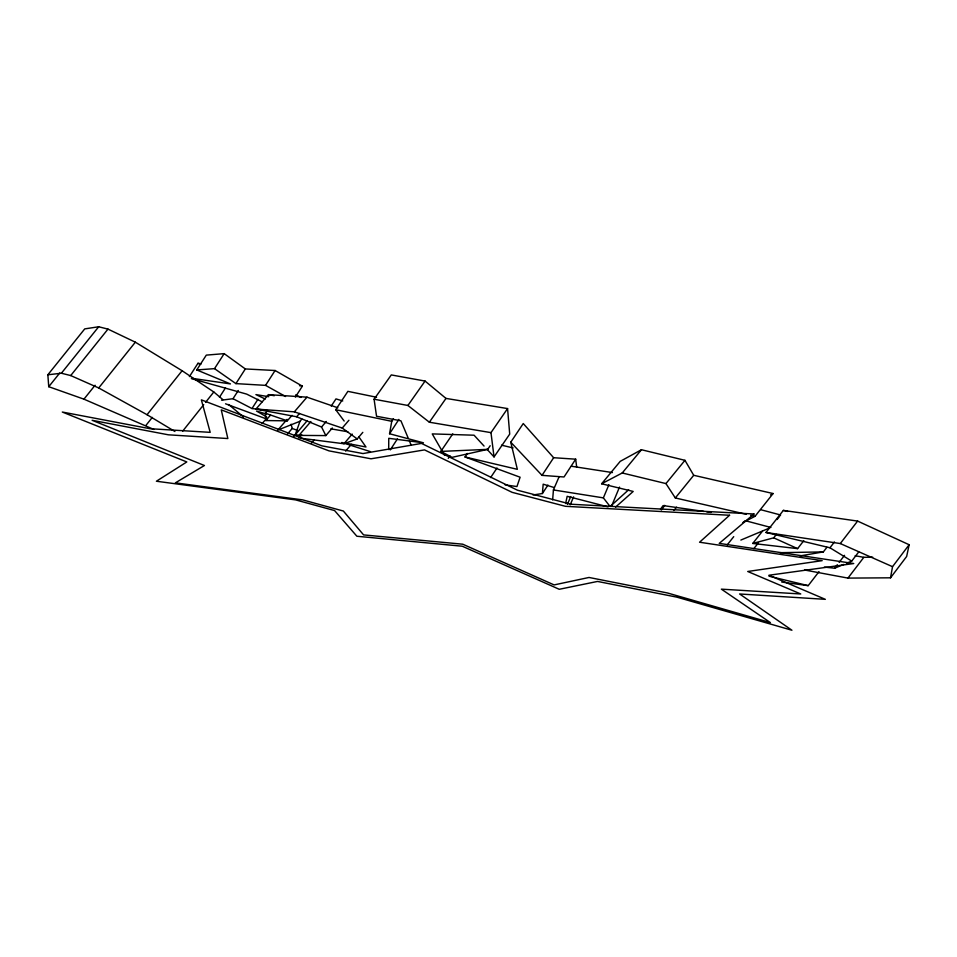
<?xml version="1.0" encoding="UTF-8"?>
<svg xmlns="http://www.w3.org/2000/svg" width="957" height="957" viewBox="0 0 957 957"><rect width="100%" height="100%" fill="white"/><g stroke="black" fill="none" stroke-linecap="round" stroke-linejoin="round"><path stroke-width="1.44" d="M388.698 449.551L388.757 438.306L423.461 442.816L389.559 433.76L391.748 421.307L393.351 418.843M552.644 499.901L553.421 489.936L559.044 476.885M533.013 494.984L542.392 493.525L543.181 484.182L554.055 487.508M804.574 570.001L847.95 578.1L890.524 577.813L892.534 566.676L909.15 544.736L857.604 521.087L783.352 510.404L765.983 532.463L829.958 547.787L851.718 561.101L858.716 551.962M565.635 503.514L567.166 496.312L608.126 506.887M909.15 544.736L906.65 556.472L890.524 577.813M301.898 419.058L299.996 421.271L295.354 434.49L298.955 435.399L325.847 435.591L332.342 427.994M611.523 506.241L619.514 487.089M610.099 506.528L603.377 497.879L608.915 484.673M570.216 504.817L573.59 496.874M567.393 504.423L570.743 496.575M219.476 397.239L225.445 387.956M245.327 368.947L224.177 353.635L206.305 355.119L196.759 369.94L214.512 368.648L235.9 383.613L245.327 368.947L275.09 370.503L302.376 386.15L295.378 397.059M221.534 400.182L233.006 398.71L238.293 390.48M235.9 383.613L265.556 385.36L275.09 370.503M233.006 398.71L251.99 408.543L257.959 399.248M189.39 376.615L197.932 363.337L200.826 363.756M214.512 368.648L224.177 353.635M390.277 449.91L397.43 438.88M389.559 433.76L398.878 419.417M575.683 459.181L564.032 476.981L542.021 475.366L510.763 442.206L523.252 423.544L553.648 457.721L575.683 459.181L576.7 467.279M542.392 493.525L547.942 485.079M542.021 475.366L553.648 457.721M344.161 421.032L335.74 409.728L347.881 391.353L376.544 397.239M331.218 406.091L335.979 398.902L342.75 400.935M490.606 477.591L497.018 467.997M452.793 433.844L440.818 451.417L452.063 457.35L487.723 449.359L490.163 445.735M505.129 484.888L516.947 486.551L520.106 477.22L465.018 456.968L467.399 453.451M448.259 458.355L449.934 455.891M487.053 449.323L494.039 456.92L509.71 434.107L507.569 408.579L445.986 398.411L425.064 381.065L391.293 374.929L374.079 399.213L376.544 416.259L400.923 420.805L408.292 438.33M494.039 456.92L490.977 432.636L507.569 408.579M374.079 399.213L407.897 405.469L429.358 422.216L445.986 398.411M407.897 405.469L425.064 381.065M660.509 509.112L663.129 505.571L703.826 511.421M661.323 509.961L664.768 505.356M847.95 578.1L863.824 557.333L872.676 557.153M824.336 567.07L834.624 568.231L837.327 564.714M839.133 562.369L844.529 555.335M829.958 547.787L834.444 541.973M765.983 532.463L840.282 543.552L857.604 521.087M781.749 582.059L808.198 585.648L819.001 571.64M800.076 555.909L823.355 551.902L826.896 547.32M777.096 519.531L779.752 516.122M762.502 531.111L752.764 543.444L797.6 548.636L803.808 540.669M752.764 543.444L773.699 537.834L776.414 534.377M753.877 548.588L758.423 542.822M727.296 544.772L733.732 536.662M743.493 522.223L755.049 516.302L773.089 493.537L693.717 475.294L684.949 460.317L641.453 449.73L620.22 461.358L601.618 483.787L633.211 491.443L615.59 507.09M153.85 429.454L83.941 399.165L48.747 386.7L47.85 374.785L61.38 373.23L70.71 375.563L98.703 387.956L147.031 414.704L182.093 370.73L213.806 391.987L222.945 399.679M145.859 425.482L152.295 417.408M182.727 431.093L203.745 404.632M205.576 402.335L213.806 391.987M70.71 375.563L107.974 329.112L135.344 342.187L182.093 370.73M83.941 399.165L95.078 385.252M98.703 387.956L135.344 342.187M47.85 374.785L84.73 328.897L98.679 326.768L107.974 329.112M48.747 386.7L59.753 372.991M61.38 373.23L98.679 326.768M673.872 510.452L676.551 507.138M601.618 483.787L622.229 472.973L665.952 483.584L675.319 497.963L693.717 475.294M665.952 483.584L684.949 460.317M622.229 472.973L641.453 449.73M300.522 438.198L343.958 443.761L352.212 434.083M345.609 451.094L351.375 444.323M343.958 443.761L357.224 438.928L362.823 432.349M337.821 407.778L306.982 397.167L268.474 394.631L255.95 409.07L294.337 411.833L342.247 428.066L348.922 420.255M299.074 438.007L301.802 434.825M325.847 435.591L321.552 427.001L326.289 421.475M311.492 443.127L314.375 439.753M255.95 409.07L296.634 416.774L299.517 413.424M287.375 434.083L292.22 428.461L291.095 424.226M293.895 436.356L307.293 420.602M298.955 435.399L310.893 421.523M287.088 419.357L277.865 430.052L299.996 421.271M294.337 411.833L306.982 397.167M267.29 411.008L265.376 413.221L265.819 420.554L287.303 420.841L292.041 415.338M262.206 423.461L266.836 418.113M265.819 420.554L270.52 415.123M611.164 505.571L628.677 489.757M742.967 522.498L745.312 520.692L770.911 527.463M770.564 494.889L773.089 493.537M740.85 540.071L769.548 528.037M834.624 568.231L843.823 564.391M846.455 563.29L851.718 561.101M440.818 451.417L487.723 449.359M780.087 552.679L823.355 551.902M251.99 408.543L261.488 409.68M264.192 410.003L266.907 410.326M706.733 511.839L711.099 512.462M191.496 378.242L230.434 383.913L196.759 369.94M571.425 466.25L612.432 472.567M553.421 489.936L603.377 497.879M299.517 385.683L302.376 386.15M268.773 396.7L255.926 394.595L265.245 399.009M429.358 422.216L490.977 432.636M330.871 428.832L347.846 431.774M855.163 555.742L863.824 557.333M268.474 394.631L274.288 395.72M344.64 442.995L365.969 446.979L358.743 436.679M335.74 409.728L391.748 421.307M675.319 497.963L746.352 514.304M750.695 515.297L755.049 516.302M501.54 445.184L513.131 447.924M465.018 456.968L517.342 469.325L510.763 442.206M783.352 510.404L787.695 511.445M768.985 576.174L808.198 585.648M760.791 509.722L780.637 514.998M191.436 378.625L246.715 394.128L262.134 401.844M197.932 363.337L200.767 364.138M266.453 414.058L256.524 411.055L266.644 416.893M341.805 442.457L370.503 451.68M265.376 413.221L287.303 420.841M225.541 403.794L267.063 419.154M292.22 428.461L297.771 430.53M296.634 416.774L321.552 427.001M840.282 543.552L892.534 566.676M773.699 537.834L797.6 548.636M295.653 394.894L300.953 397.454M265.556 385.36L285.557 396.509M147.031 414.704L174.916 431.487M342.247 428.066L357.224 438.928M228.651 404.488L243.509 416.989M484.051 446.058L474.062 435.208L432.241 433.904L444.634 455.412M409.429 441.021L411.127 445.065M729.557 515.261L699.579 542.224L822.171 560.658L747.728 571.485L800.746 593.974L721.375 589.153L770.397 622.6L667.496 592.981L589.022 577.466L554.115 584.918L462.721 544.198L363.588 534.903L343.372 511.05L302.699 499.889L175.37 482.854L204.427 465.509L92.123 420.29L168.396 434.813L227.85 438.545L221.258 409.859L328.981 450.867L371.005 458.798L424.525 449.898L512.103 492.329L565.455 506.313L729.557 515.261M753.996 514.005L719.233 543.373L853.728 563.529L768.938 575.241L825.341 599.333L739.605 593.974L791.929 630.232L676.766 597.12L597.539 581.437L559.247 589.285L462.267 546.22L356.877 536.243L334.579 510.571L295.605 499.889L156.41 481.227L186.818 461.944L62.301 412.036L150.034 428.712L210.193 432.349L201.365 399.847L321.875 445.83L362.954 453.558L421.499 443.414L517.474 490.211L570.886 504.231L753.996 514.005"/></g></svg>
